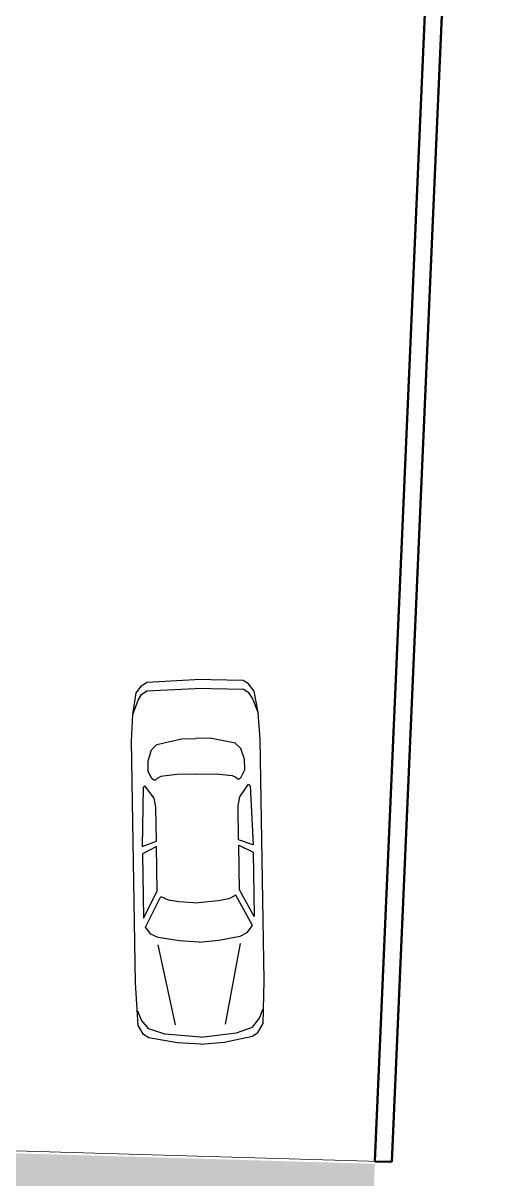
# Model space of a CAD drawing. Header units: centimetres. Extents: x 63871 to 181827, y -95930 to 42199.
# Drawn here: x 178033 to 178595, y 20620 to 21968 of the extents above; entities that cross this region are included whole.
import ezdxf

# ---------------------------------------------------------------- set-up
doc = ezdxf.new("R2010")
doc.units = ezdxf.units.CM
for name, color, linetype, lineweight in [('ARA SINIRLAR', 225, 'Continuous', 15), ('ARM_Pen_No__252', 8, 'Continuous', 18), ('OLUK', 222, 'Continuous', 15), ('PARSEL SINIRI', 12, 'Continuous', 50)]:
    doc.layers.add(name, color=color, linetype=linetype, lineweight=lineweight)
doc.layers.add('furn', color=7, linetype='Continuous')

# ---------------------------------------------------------------- blocks, each defined once
blk = doc.blocks.new('02PCAR03')
at = {"color": 0, "linetype": 'ByBlock'}
for p, q in [((-197, 33), (-201, 30)), ((-185, 35), (-197, 33)), ((-185, 35), (-193, 32)), ((-170, 36), (-185, 35)), ((-35, 36), (-170, 36)), ((-11, 35), (-35, 36)), ((-14, 33), (-19, 35)), ((-9, 29), (-14, 33)), ((-6, 32), (-11, 35)), ((-203, 27), (-204, 0)), ((-201, 30), (-203, 27)), ((-198, 27), (-199, 0)), ((-196, 30), (-198, 27)), ((-193, 32), (-196, 30)), ((-159, 27), (-165, 25)), ((-153, 27), (-159, 27)), ((-149, 25), (-153, 27)), ((-145, 29), (-144, 30)), ((-138, 24), (-145, 29)), ((-144, 30), (-111, 31)), ((-111, 31), (-114, 23)), ((-111, 23), (-107, 31)), ((-107, 31), (-71, 31)), ((-71, 31), (-86, 23)), ((-66, 30), (-83, 21)), ((-62, 27), (-66, 30)), ((-60, 23), (-62, 27)), ((-6, 20), (-9, 29)), ((-4, 29), (-6, 32)), ((-1, 13), (-4, 29)), ((-168, 22), (-171, 8)), ((-165, 25), (-168, 22)), ((-151, 11), (-150, 20)), ((-150, 20), (-149, 22)), ((-148, 24), (-149, 25)), ((-149, 22), (-148, 23)), ((-148, 23), (-148, 24)), ((-133, 23), (-138, 24)), ((-114, 23), (-133, 23)), ((-86, 23), (-111, 23)), ((-83, 21), (-81, 17)), ((-58, 11), (-60, 23)), ((-11, 14), (-56, 23)), ((-4, 0), (-6, 20)), ((-81, 17), (-80, 11)), ((0, 0), (-1, 13)), ((-171, 8), (-171, 0)), ((-151, 0), (-151, 11)), ((-80, 11), (-79, 0)), ((-57, 0), (-58, 11)), ((-203, -27), (-204, 0)), ((-198, -27), (-199, 0)), ((-171, -8), (-171, 0)), ((-151, 0), (-151, -11)), ((-80, -11), (-79, 0)), ((-57, 0), (-58, -11)), ((-4, 0), (-6, -20)), ((0, 0), (-1, -13)), ((-168, -22), (-171, -8)), ((-151, -11), (-150, -20)), ((-81, -17), (-80, -11)), ((-58, -11), (-60, -23)), ((-83, -21), (-81, -17)), ((-11, -14), (-56, -23)), ((-1, -13), (-4, -29)), ((-165, -25), (-168, -22)), ((-159, -27), (-165, -25)), ((-149, -25), (-153, -27)), ((-150, -20), (-149, -22)), ((-149, -22), (-148, -23)), ((-148, -24), (-149, -25)), ((-148, -23), (-148, -24)), ((-138, -24), (-145, -29)), ((-133, -23), (-138, -24)), ((-114, -23), (-133, -23)), ((-111, -31), (-114, -23)), ((-86, -23), (-111, -23)), ((-111, -23), (-107, -31)), ((-71, -31), (-86, -23)), ((-66, -30), (-83, -21)), ((-60, -23), (-62, -27)), ((-6, -20), (-9, -29)), ((-201, -30), (-203, -27)), ((-197, -33), (-201, -30)), ((-196, -30), (-198, -27)), ((-193, -32), (-196, -30)), ((-185, -35), (-193, -32)), ((-153, -27), (-159, -27)), ((-145, -29), (-144, -30)), ((-144, -30), (-111, -31)), ((-107, -31), (-71, -31)), ((-62, -27), (-66, -30)), ((-9, -29), (-14, -33)), ((-6, -32), (-11, -35)), ((-4, -29), (-6, -32)), ((-185, -35), (-197, -33)), ((-170, -36), (-185, -35)), ((-35, -36), (-170, -36)), ((-11, -35), (-35, -36)), ((-14, -33), (-19, -35))]:
    blk.add_line(p, q, dxfattribs=at)
blk = doc.blocks.new('VAZİYET PLANI')
at = {"layer": 'ARM_Pen_No__252'}
h = blk.add_hatch(dxfattribs=at)
h.set_pattern_fill('AR-HBONE', color=256, scale=0.51)
h.set_pattern_definition([(45, (-177951.86, -14930.114), (0, 73.27889), [155.448, -51.816]), (135, (-177915.22, -14893.474), (7e-15, 73.27889), [155.448, -51.816])])
h.paths.add_polyline_path([(-11364.4, 6055.8), (-11305.9, 5651), (473.9, 5307.7), (491.4, 5707.3)])
at = {"layer": 'ARA SINIRLAR'}
blk.add_lwpolyline([(-11384.2, 6056.4), (511.4, 5709.7)], dxfattribs=at)
at = {"layer": 'PARSEL SINIRI'}
for points in [[(491.4, 5710.5), (544.4, 6924.4), (594.3, 8062), (623.4, 8722.4)], [(511.4, 5709.7), (564.4, 6923.5), (614.3, 8061.1), (643.3, 8721.5)], [(491.5, 5710.2), (511.4, 5709.7)]]:
    blk.add_lwpolyline(points, dxfattribs=at)
at = {"layer": 'furn', "linetype": 'Continuous', "xscale": 2.086125961570064, "yscale": 2.086125961570064, "zscale": 2.086125961570064, "rotation": 270.9296038315418}
blk.add_blockref('02PCAR03', (288.3, 5846.9), dxfattribs=at)

msp = doc.modelspace()

# ---------------------------------------------------------------- block references
at = {"layer": 'OLUK'}
msp.add_blockref('VAZİYET PLANI', (177951.9, 14930.1), dxfattribs=at)

doc.saveas('drawing.dxf')
